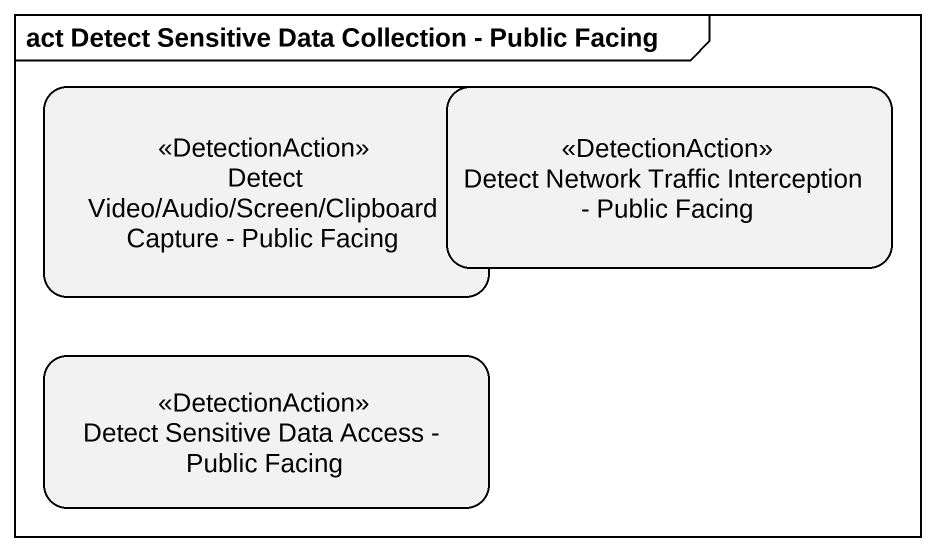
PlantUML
@startuml
mainframe act Detect Sensitive Data Collection - Public Facing
hide empty description
state "Detect Video/Audio/Screen/Clipboard Capture - Public Facing" as Detect_Video_Audio_Screen <<DetectionAction>>
state "Detect Network Traffic Interception - Public Facing" as Detect_Network_Traffic <<DetectionAction>>
state "Detect Sensitive Data Access - Public Facing" as Detect_Sensitive_Data <<DetectionAction>>
@enduml
